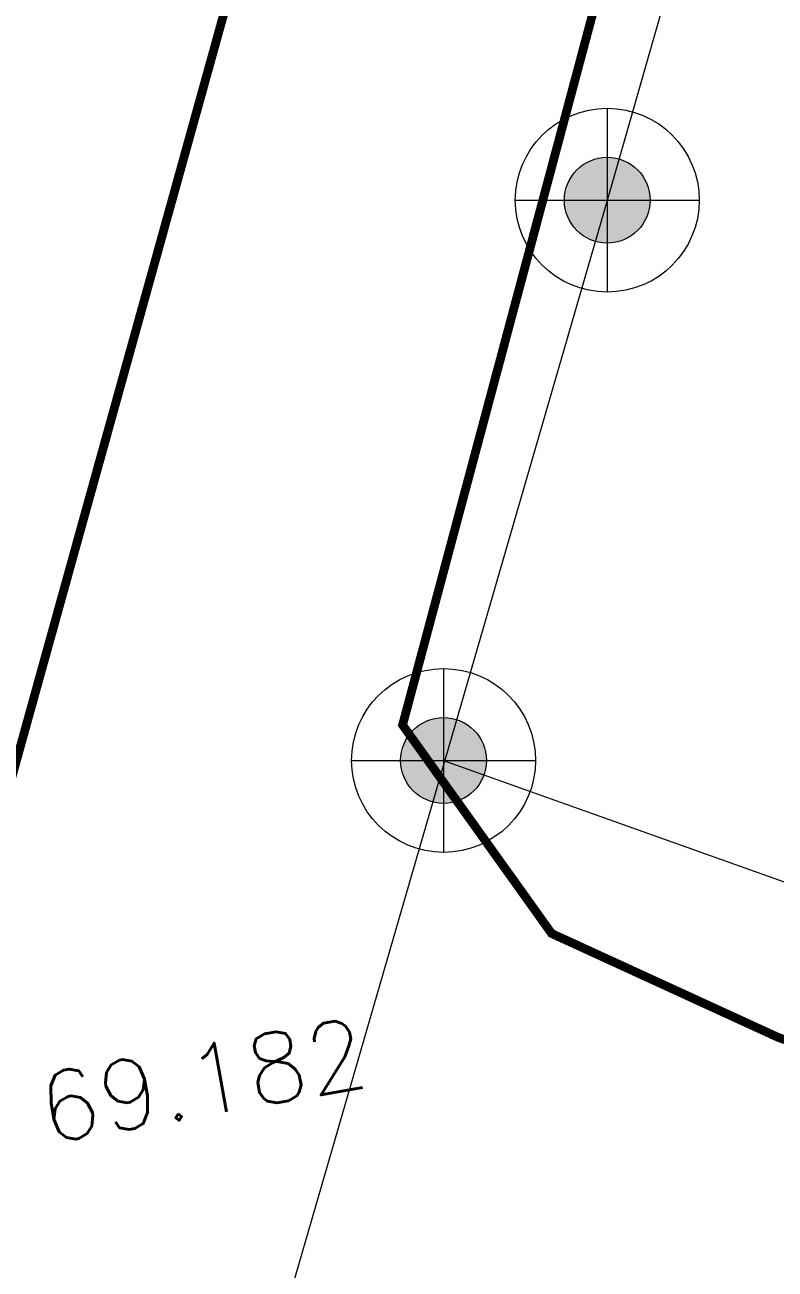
# Model space of a CAD drawing. Header units: inches. Extents: x 350994 to 353538, y 1581369 to 1583842.
# Drawn here: x 351405.92 to 351414.49, y 1583343.03 to 1583357.25 of the extents above; entities that cross this region are included whole.
import ezdxf
from ezdxf.enums import TextEntityAlignment as Align

# ---------------------------------------------------------------- set-up
doc = ezdxf.new("R2010")
doc.units = ezdxf.units.IN
doc.header["$MEASUREMENT"] = 0
doc.linetypes.add('1', pattern=[0])
for name, color, linetype in [('EP TF', 5, 'Continuous'), ('LEVELS', 184, 'Continuous'), ("ROAD'S", 1, '1')]:
    doc.layers.add(name, color=color, linetype=linetype)
doc.styles.add('ROMANS', font='ROMANS.shx')
doc.styles.get("Standard").update_dxf_attribs({"font": 'arial.ttf'})
doc.linetypes.add('SILT_FENCE', pattern='A,0.5,-0.2,["EP",Standard,S=0.1,R=0,X=-0.1,Y=-0.05],-0.2', length=0.9)

# ---------------------------------------------------------------- blocks, each defined once
blk = doc.blocks.new('EP1')
at = {"layer": 'EP TF', "lineweight": 5}
h = blk.add_hatch(color=252, dxfattribs=at)
edge = h.paths.add_edge_path()
edge.add_arc((351339.771, 1583222.914), 0.49, 0, 360)
at = {"layer": 'EP TF', "color": 252, "lineweight": 5}
for points in [[(351339.771, 1583223.964), (351339.771, 1583221.864)], [(351338.721, 1583222.914), (351340.821, 1583222.914)]]:
    blk.add_lwpolyline(points, dxfattribs=at)
for radius in [1.05, 0.49]:
    blk.add_circle((351339.771, 1583222.914), radius, dxfattribs=at)

msp = doc.modelspace()

# ---------------------------------------------------------------- linework, layer by layer
at = {"layer": 'EP TF', "color": 252, "linetype": 'SILT_FENCE', "lineweight": 5, "ltscale": 6}
for points, elevation in [([(351860.599, 1583050.457), (351843.117, 1583054.927), (351805.428, 1583069.434), (351749.996, 1583088.043), (351693.324, 1583107.195), (351559.818, 1583166.634), (351530.996, 1583175.986), (351505.516, 1583184.189), (351479.554, 1583192.598), (351455.022, 1583200.395), (351427.507, 1583209.446), (351401.181, 1583217.744), (351377.104, 1583229.332), (351383.888, 1583253.394), (351390.184, 1583276.102), (351398.171, 1583304.68), (351406.613, 1583334.671), (351412.571, 1583355.244), (351419.656, 1583379.976), (351427.743, 1583409.247), (351437.315, 1583441.687)], 98.457), ([(351410.701, 1583348.845), (351433.156, 1583340.828), (351460.584, 1583331.224), (351487.867, 1583321.803), (351514.82, 1583312.747), (351543.332, 1583302.904), (351570.374, 1583293.664), (351592.865, 1583287.361)], 97.302)]:
    msp.add_lwpolyline(points, dxfattribs=dict(at, elevation=elevation))
at = {"layer": "ROAD'S", "lineweight": 5, "const_width": 0.1}
msp.add_lwpolyline([(351420.695, 1583402.426), (351404.096, 1583342.615), (351388.198, 1583288.588), (351370.227, 1583228.001), (351366.752, 1583221.866), (351361.472, 1583218.331)], dxfattribs=at)
msp.add_lwpolyline([(351411.935, 1583346.868), (351414.522, 1583345.681), (351483.08, 1583321.341), (351517.089, 1583309.894), (351589.218, 1583285.857), (351593.825, 1583286.369), (351610.496, 1583337.07), (351608.719, 1583338.561), (351606.603, 1583339.31), (351528, 1583365.739), (351449.988, 1583391.929), (351428.689, 1583399.389), (351425.433, 1583399.196), (351423.571, 1583399.178), (351410.233, 1583349.25)], close=True, dxfattribs=at)

# ---------------------------------------------------------------- block references
at = {"layer": 'EP TF', "color": 1, "lineweight": 5}
for p in [(72.799, 132.331, 98.457), (70.93, 125.931, 97.302)]:
    msp.add_blockref('EP1', p, dxfattribs=at)

# ---------------------------------------------------------------- texts
at = {"layer": 'LEVELS', "lineweight": 9, "style": 'ROMANS'}
msp.add_text('69.182', height=0.8, rotation=10.2158, dxfattribs=at).set_placement((351407.95, 1583345.187, -28.331), align=Align.MIDDLE_CENTER)

doc.saveas('drawing.dxf')
